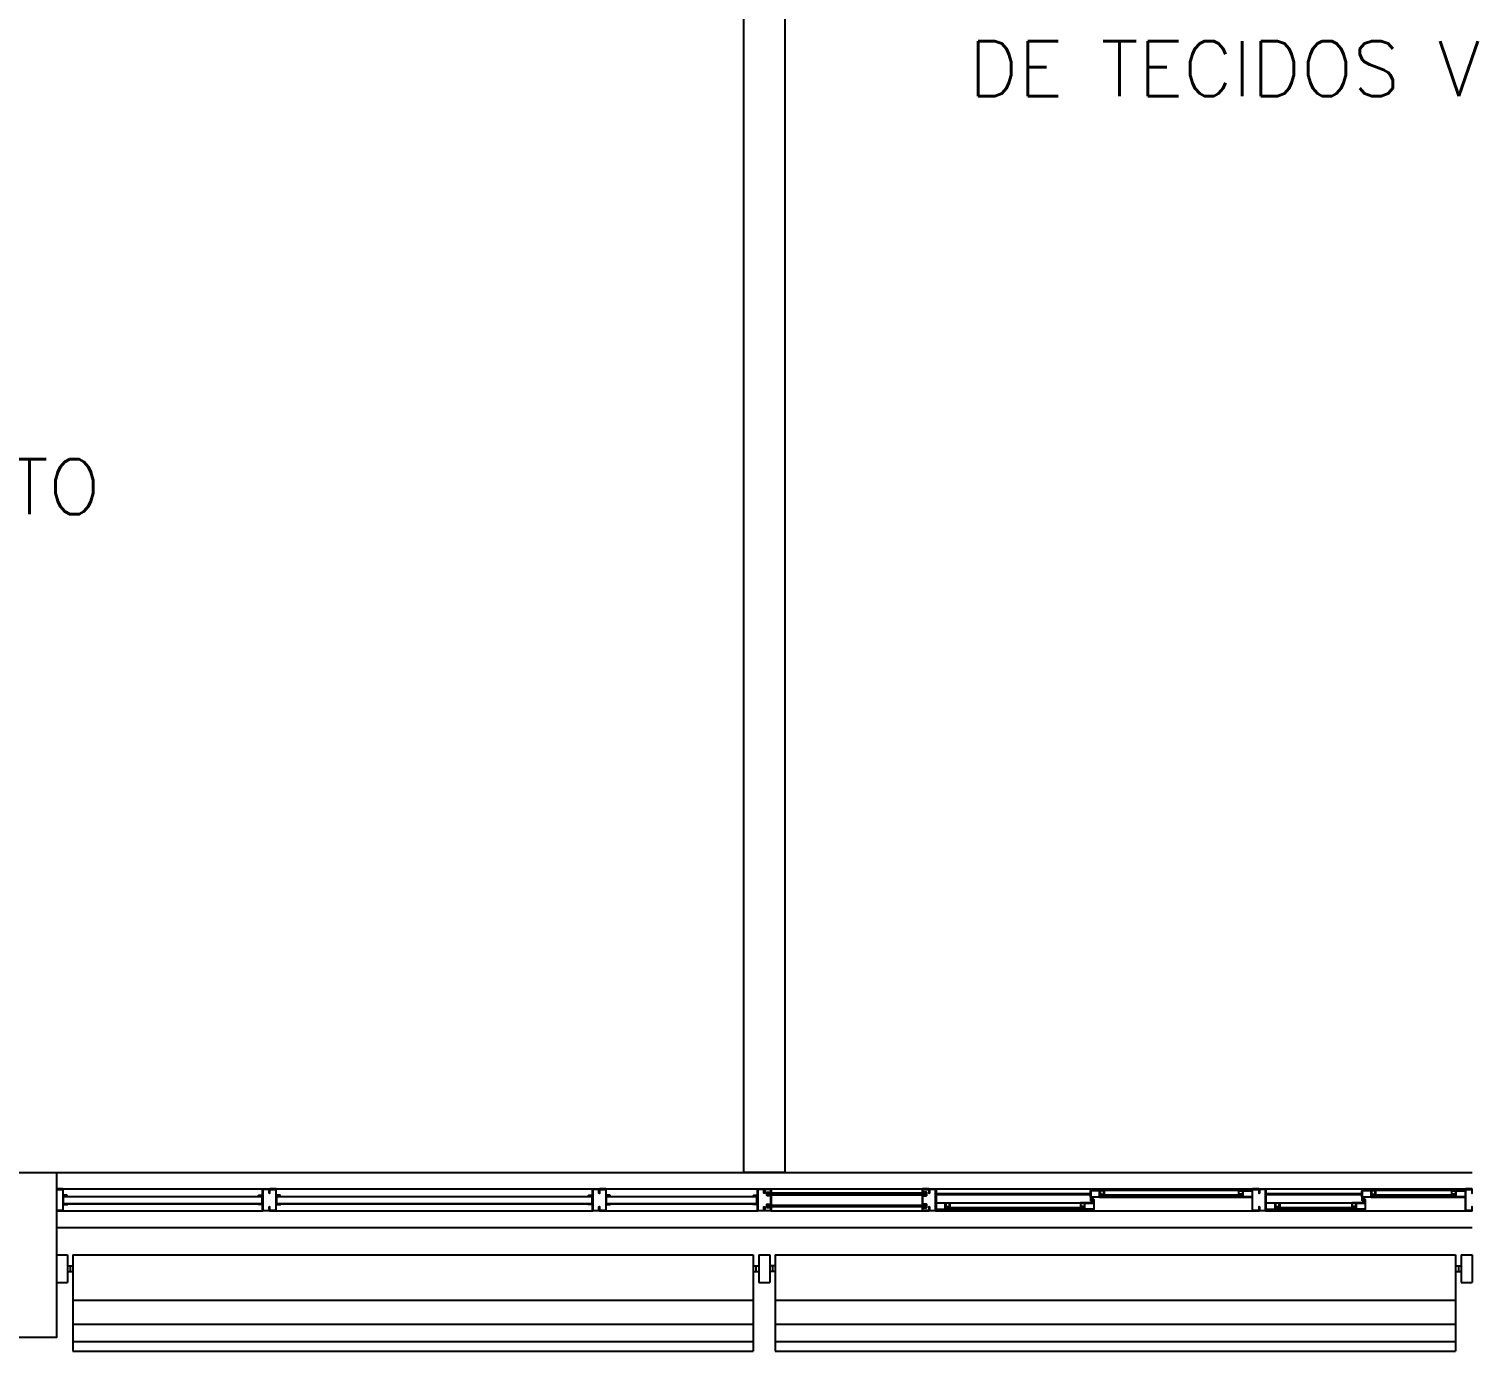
# Model space of a CAD drawing. Header units: millimetres. Extents: x 1887 to 2405, y 1100 to 1335.
# Drawn here: x 2149.51 to 2154.76, y 1164.95 to 1169.76 of the extents above; entities that cross this region are included whole.
import ezdxf

# ---------------------------------------------------------------- set-up
doc = ezdxf.new("R2010")
doc.units = ezdxf.units.MM
for name, color, linetype in [('AR-ALV', 2, 'Continuous'), ('AR-BRISES', 1, 'Continuous'), ('AR-ESQ', 1, 'Continuous'), ('AR-ESTC', 3, 'Continuous'), ('AR-PEITORIL', 1, 'Continuous'), ('BR-LINHAS', 1, 'Continuous'), ('BR-MONTANTE', 242, 'Continuous'), ('BR-PAINEL', 1, 'Continuous'), ('BR-SUPORTE', 1, 'Continuous'), ('DT-ESQ-BAGUETE-C', 2, 'Continuous'), ('DT-ESQ-BAGUETE-V', 1, 'Continuous'), ('DT-ESQ-CHAPA DOBRADA-V', 1, 'Continuous'), ('DT-ESQ-MARCO-V', 1, 'Continuous'), ('DT-ESQ-PERFIL CADEIRA-C', 2, 'Continuous'), ('DT-ESQ-PERFIL CADEIRA-V', 1, 'Continuous'), ('DT-ESQ-PERFIL U SIMPLES-C', 2, 'Continuous'), ('DT-ESQ-PERFIL U-C', 2, 'Continuous'), ('DT-ESQ-PERFIL U-V', 1, 'Continuous'), ('DT-ESQ-VENEZIANA-C', 2, 'Continuous'), ('DT-ESQ-VENEZIANA-V', 2, 'Continuous'), ('DT-ESQ-VIDRO-C', 2, 'Continuous'), ('DT-ESQ-VIDRO-V', 2, 'Continuous'), ('TEXTO', 2, 'Continuous')]:
    doc.layers.add(name, color=color, linetype=linetype)
doc.styles.add('UNB-100', font='simplex.shx', dxfattribs={"height": 0.2})

# ---------------------------------------------------------------- blocks, each defined once
blk = doc.blocks.new('EF46-P')
at = {"layer": 'DT-ESQ-BAGUETE-C', "ltscale": 0.1}
for points in [[(3.81, -0.08), (3.7965, -0.08), (3.7965, -0.0785), (3.8095, -0.0785, 0.414214), (3.81, -0.078), (3.81, -0.067, 0.414214), (3.8095, -0.0665), (3.7965, -0.0665), (3.7965, -0.065), (3.81, -0.065, -0.414214), (3.8115, -0.0665), (3.8115, -0.0785, -0.414214)], [(4.3015, -0.08), (4.315, -0.08), (4.315, -0.0785), (4.302, -0.0785, -0.414214), (4.3015, -0.078), (4.3015, -0.067, -0.414214), (4.302, -0.0665), (4.315, -0.0665), (4.315, -0.065), (4.3015, -0.065, 0.414214), (4.3, -0.0665), (4.3, -0.0785, 0.414214)], [(4.7975, -0.08), (4.784, -0.08), (4.784, -0.0785), (4.797, -0.0785, 0.414214), (4.7975, -0.078), (4.7975, -0.067, 0.414214), (4.797, -0.0665), (4.784, -0.0665), (4.784, -0.065), (4.7975, -0.065, -0.414214), (4.799, -0.0665), (4.799, -0.0785, -0.414214)], [(5.0765, -0.08), (5.09, -0.08), (5.09, -0.0785), (5.077, -0.0785, -0.414214), (5.0765, -0.078), (5.0765, -0.067, -0.414214), (5.077, -0.0665), (5.09, -0.0665), (5.09, -0.065), (5.0765, -0.065, 0.414214), (5.075, -0.0665), (5.075, -0.0785, 0.414214)], [(3.2485, -0.125), (3.235, -0.125), (3.235, -0.1235), (3.248, -0.1235, 0.414214), (3.2485, -0.123), (3.2485, -0.112, 0.414214), (3.248, -0.1115), (3.235, -0.1115), (3.235, -0.11), (3.2485, -0.11, -0.414214), (3.25, -0.1115), (3.25, -0.1235, -0.414214)], [(3.7265, -0.125), (3.74, -0.125), (3.74, -0.1235), (3.727, -0.1235, -0.414214), (3.7265, -0.123), (3.7265, -0.112, -0.414214), (3.727, -0.1115), (3.74, -0.1115), (3.74, -0.11), (3.7265, -0.11, 0.414214), (3.725, -0.1115), (3.725, -0.1235, 0.414214)], [(4.4485, -0.125), (4.435, -0.125), (4.435, -0.1235), (4.448, -0.1235, 0.414214), (4.4485, -0.123), (4.4485, -0.112, 0.414214), (4.448, -0.1115), (4.435, -0.1115), (4.435, -0.11), (4.4485, -0.11, -0.414214), (4.45, -0.1115), (4.45, -0.1235, -0.414214)], [(4.714, -0.125), (4.7275, -0.125), (4.7275, -0.1235), (4.7145, -0.1235, -0.414214), (4.714, -0.123), (4.714, -0.112, -0.414214), (4.7145, -0.1115), (4.7275, -0.1115), (4.7275, -0.11), (4.714, -0.11, 0.414214), (4.7125, -0.1115), (4.7125, -0.1235, 0.414214)]]:
    blk.add_lwpolyline(points, format="xyb", close=True, dxfattribs=at)
at = {"layer": 'DT-ESQ-BAGUETE-V', "ltscale": 0.1}
for p, q in [((3.81, -0.065), (4.3015, -0.065)), ((4.7975, -0.065), (5.0765, -0.065)), ((3.2485, -0.11), (3.7265, -0.11)), ((4.4485, -0.11), (4.714, -0.11))]:
    blk.add_line(p, q, dxfattribs=at)
at = {"layer": 'DT-ESQ-CHAPA DOBRADA-V', "ltscale": 0.1}
for p, q in [((3.2, -0.077), (3.7615, -0.077)), ((3.2, -0.08), (3.7615, -0.08)), ((4.4, -0.077), (4.749, -0.077)), ((4.4, -0.08), (4.749, -0.08))]:
    blk.add_line(p, q, dxfattribs=at)
at = {"layer": 'DT-ESQ-MARCO-V', "ltscale": 0.1}
for p, q in [((0.0235, -0.06), (0.7515, -0.06)), ((0.7985, -0.06), (1.9515, -0.06)), ((1.9985, -0.06), (2.5515, -0.06)), ((2.5985, -0.06), (3.1515, -0.06)), ((0.0235, -0.14), (0.7515, -0.14)), ((0.7985, -0.14), (1.9515, -0.14)), ((1.9985, -0.14), (2.5515, -0.14)), ((2.5985, -0.14), (3.1515, -0.14))]:
    blk.add_line(p, q, dxfattribs=at)
at = {"layer": 'DT-ESQ-PERFIL CADEIRA-C', "ltscale": 0.1}
for p, q in [((3.7635, -0.0885), (3.81, -0.0885)), ((4.35, -0.0885), (4.3015, -0.0885)), ((4.751, -0.0885), (4.7975, -0.0885)), ((5.125, -0.0885), (5.0765, -0.0885)), ((3.2, -0.1335), (3.2485, -0.1335)), ((3.773, -0.1335), (3.7265, -0.1335)), ((4.4, -0.1335), (4.4485, -0.1335)), ((4.7605, -0.1335), (4.714, -0.1335))]:
    blk.add_line(p, q, dxfattribs=at)
for points in [[(3.81, -0.087, -1), (3.81, -0.09), (3.7635, -0.09, -0.414214), (3.7615, -0.088), (3.7615, -0.067, -0.414214), (3.7635, -0.065), (3.795, -0.065, -0.414214), (3.7965, -0.0665), (3.7965, -0.087)], [(3.7965, -0.0885, -0.198913), (3.7954, -0.0881, -0.198913), (3.795, -0.087), (3.795, -0.067, 0.414214), (3.7945, -0.0665), (3.7635, -0.0665, 0.414214), (3.763, -0.067), (3.763, -0.088, 0.414214), (3.7635, -0.0885)], [(4.3015, -0.09), (4.35, -0.09), (4.35, -0.0885), (4.315, -0.0885, 0.198912), (4.3161, -0.0881, 0.198913), (4.3165, -0.087), (4.3165, -0.067, -0.414214), (4.317, -0.0665), (4.35, -0.0665), (4.35, -0.065), (4.3165, -0.065, 0.414214), (4.315, -0.0665), (4.315, -0.0785), (4.315, -0.08), (4.315, -0.087), (4.3015, -0.087, 1)], [(4.7975, -0.087, -1), (4.7975, -0.09), (4.751, -0.09, -0.414214), (4.749, -0.088), (4.749, -0.067, -0.414214), (4.751, -0.065), (4.7825, -0.065, -0.414214), (4.784, -0.0665), (4.784, -0.087)], [(4.784, -0.0885, -0.198913), (4.7829, -0.0881, -0.198913), (4.7825, -0.087), (4.7825, -0.067, 0.414214), (4.782, -0.0665), (4.751, -0.0665, 0.414214), (4.7505, -0.067), (4.7505, -0.088, 0.414214), (4.751, -0.0885)], [(5.0765, -0.09), (5.125, -0.09), (5.125, -0.0885), (5.09, -0.0885, 0.198912), (5.0911, -0.0881, 0.198913), (5.0915, -0.087), (5.0915, -0.067, -0.414214), (5.092, -0.0665), (5.125, -0.0665), (5.125, -0.065), (5.0915, -0.065, 0.414214), (5.09, -0.0665), (5.09, -0.0785), (5.09, -0.08), (5.09, -0.087), (5.0765, -0.087, 1)], [(3.2485, -0.135), (3.2, -0.135), (3.2, -0.1335), (3.235, -0.1335, -0.198912), (3.2339, -0.1331, -0.198913), (3.2335, -0.132), (3.2335, -0.112, 0.414214), (3.233, -0.1115), (3.2, -0.1115), (3.2, -0.11), (3.2335, -0.11, -0.414214), (3.235, -0.1115), (3.235, -0.1235), (3.235, -0.125), (3.235, -0.132), (3.2485, -0.132, -1)], [(3.7265, -0.132, 1), (3.7265, -0.135), (3.773, -0.135, 0.414214), (3.775, -0.133), (3.775, -0.112, 0.414214), (3.773, -0.11), (3.7415, -0.11, 0.414214), (3.74, -0.1115), (3.74, -0.132)], [(3.74, -0.1335, 0.198913), (3.7411, -0.1331, 0.198913), (3.7415, -0.132), (3.7415, -0.112, -0.414214), (3.742, -0.1115), (3.773, -0.1115, -0.414214), (3.7735, -0.112), (3.7735, -0.133, -0.414214), (3.773, -0.1335)], [(4.4485, -0.135), (4.4, -0.135), (4.4, -0.1335), (4.435, -0.1335, -0.198912), (4.4339, -0.1331, -0.198913), (4.4335, -0.132), (4.4335, -0.112, 0.414214), (4.433, -0.1115), (4.4, -0.1115), (4.4, -0.11), (4.4335, -0.11, -0.414214), (4.435, -0.1115), (4.435, -0.1235), (4.435, -0.125), (4.435, -0.132), (4.4485, -0.132, -1)], [(4.714, -0.132, 1), (4.714, -0.135), (4.7605, -0.135, 0.414214), (4.7625, -0.133), (4.7625, -0.112, 0.414214), (4.7605, -0.11), (4.729, -0.11, 0.414214), (4.7275, -0.1115), (4.7275, -0.132)], [(4.7275, -0.1335, 0.198913), (4.7286, -0.1331, 0.198913), (4.729, -0.132), (4.729, -0.112, -0.414214), (4.7295, -0.1115), (4.7605, -0.1115, -0.414214), (4.761, -0.112), (4.761, -0.133, -0.414214), (4.7605, -0.1335)]]:
    blk.add_lwpolyline(points, format="xyb", close=True, dxfattribs=at)
at = {"layer": 'DT-ESQ-PERFIL CADEIRA-V', "ltscale": 0.1}
for p, q in [((3.795, -0.09), (4.3015, -0.09)), ((4.7825, -0.09), (5.0765, -0.09)), ((3.2485, -0.135), (3.7265, -0.135)), ((4.4485, -0.135), (4.714, -0.135))]:
    blk.add_line(p, q, dxfattribs=at)
at = {"layer": 'DT-ESQ-PERFIL U SIMPLES-C', "ltscale": 0.1}
for points in [[(3.7635, -0.102), (3.7715, -0.102), (3.7715, -0.1005), (3.7635, -0.1005, -0.414214), (3.763, -0.1), (3.763, -0.092, -0.414214), (3.7635, -0.0915), (3.7715, -0.0915), (3.7715, -0.09), (3.7635, -0.09, 0.414214), (3.7615, -0.092), (3.7615, -0.1, 0.414214)], [(3.773, -0.098), (3.765, -0.098), (3.765, -0.0995), (3.773, -0.0995, -0.414214), (3.7735, -0.1), (3.7735, -0.108, -0.414214), (3.773, -0.1085), (3.765, -0.1085), (3.765, -0.11), (3.773, -0.11, 0.414214), (3.775, -0.108), (3.775, -0.1, 0.414214)], [(4.751, -0.102), (4.759, -0.102), (4.759, -0.1005), (4.751, -0.1005, -0.414214), (4.7505, -0.1), (4.7505, -0.092, -0.414214), (4.751, -0.0915), (4.759, -0.0915), (4.759, -0.09), (4.751, -0.09, 0.414214), (4.749, -0.092), (4.749, -0.1, 0.414214)], [(4.7605, -0.098), (4.7525, -0.098), (4.7525, -0.0995), (4.7605, -0.0995, -0.414214), (4.761, -0.1), (4.761, -0.108, -0.414214), (4.7605, -0.1085), (4.7525, -0.1085), (4.7525, -0.11), (4.7605, -0.11, 0.414214), (4.7625, -0.108), (4.7625, -0.1, 0.414214)]]:
    blk.add_lwpolyline(points, format="xyb", close=True, dxfattribs=at)
at = {"layer": 'DT-ESQ-PERFIL U-C', "ltscale": 0.1}
for points in [[(0.025, -0.1234), (0.025, -0.086), (0.0385, -0.086, 1), (0.0385, -0.083), (0.025, -0.083), (0.025, -0.0615, 0.414214), (0.0235, -0.06), (0.0015, -0.06, 0.414214), (0, -0.0615), (0, -0.075), (0.0015, -0.075), (0.0015, -0.0615), (0.0235, -0.0615), (0.0235, -0.083, 0.414214), (0.025, -0.0845, 0.414214), (0.0235, -0.086), (0.0235, -0.1234), (0.0235, -0.1385), (0.0015, -0.1385), (0.0015, -0.125), (0, -0.125), (0, -0.1385, 0.414214), (0.0015, -0.14), (0.0235, -0.14, 0.414214), (0.025, -0.1385)], [(0.04, -0.086), (0.0265, -0.086, 0.414214), (0.025, -0.0875), (0.025, -0.1145, 0.414214), (0.0265, -0.116), (0.04, -0.116), (0.04, -0.1145), (0.0265, -0.1145), (0.0265, -0.0875), (0.04, -0.0875)], [(0.75, -0.1234), (0.75, -0.086), (0.7365, -0.086, -1), (0.7365, -0.083), (0.75, -0.083), (0.75, -0.0615, -0.414214), (0.7515, -0.06), (0.7735, -0.06, -0.414214), (0.775, -0.0615), (0.775, -0.075), (0.7735, -0.075), (0.7735, -0.0615), (0.7515, -0.0615), (0.7515, -0.083, -0.414214), (0.75, -0.0845, -0.414214), (0.7515, -0.086), (0.7515, -0.1234), (0.7515, -0.1385), (0.7735, -0.1385), (0.7735, -0.125), (0.775, -0.125), (0.775, -0.1385, -0.414214), (0.7735, -0.14), (0.7515, -0.14, -0.414214), (0.75, -0.1385)], [(0.735, -0.086), (0.7485, -0.086, -0.414214), (0.75, -0.0875), (0.75, -0.1145, -0.414214), (0.7485, -0.116), (0.735, -0.116), (0.735, -0.1145), (0.7485, -0.1145), (0.7485, -0.0875), (0.735, -0.0875)], [(0.8, -0.1234), (0.8, -0.086), (0.8135, -0.086, 1), (0.8135, -0.083), (0.8, -0.083), (0.8, -0.0615, 0.414214), (0.7985, -0.06), (0.7765, -0.06, 0.414214), (0.775, -0.0615), (0.775, -0.075), (0.7765, -0.075), (0.7765, -0.0615), (0.7985, -0.0615), (0.7985, -0.083, 0.414214), (0.8, -0.0845, 0.414214), (0.7985, -0.086), (0.7985, -0.1234), (0.7985, -0.1385), (0.7765, -0.1385), (0.7765, -0.125), (0.775, -0.125), (0.775, -0.1385, 0.414214), (0.7765, -0.14), (0.7985, -0.14, 0.414214), (0.8, -0.1385)], [(0.815, -0.086), (0.8015, -0.086, 0.414214), (0.8, -0.0875), (0.8, -0.1145, 0.414214), (0.8015, -0.116), (0.815, -0.116), (0.815, -0.1145), (0.8015, -0.1145), (0.8015, -0.0875), (0.815, -0.0875)], [(1.95, -0.1234), (1.95, -0.086), (1.9365, -0.086, -1), (1.9365, -0.083), (1.95, -0.083), (1.95, -0.0615, -0.414214), (1.9515, -0.06), (1.9735, -0.06, -0.414214), (1.975, -0.0615), (1.975, -0.075), (1.9735, -0.075), (1.9735, -0.0615), (1.9515, -0.0615), (1.9515, -0.083, -0.414214), (1.95, -0.0845, -0.414214), (1.9515, -0.086), (1.9515, -0.1234), (1.9515, -0.1385), (1.9735, -0.1385), (1.9735, -0.125), (1.975, -0.125), (1.975, -0.1385, -0.414214), (1.9735, -0.14), (1.9515, -0.14, -0.414214), (1.95, -0.1385)], [(1.935, -0.086), (1.9485, -0.086, -0.414214), (1.95, -0.0875), (1.95, -0.1145, -0.414214), (1.9485, -0.116), (1.935, -0.116), (1.935, -0.1145), (1.9485, -0.1145), (1.9485, -0.0875), (1.935, -0.0875)], [(2, -0.1234), (2, -0.086), (2.0135, -0.086, 1), (2.0135, -0.083), (2, -0.083), (2, -0.0615, 0.414214), (1.9985, -0.06), (1.9765, -0.06, 0.414214), (1.975, -0.0615), (1.975, -0.075), (1.9765, -0.075), (1.9765, -0.0615), (1.9985, -0.0615), (1.9985, -0.083, 0.414214), (2, -0.0845, 0.414214), (1.9985, -0.086), (1.9985, -0.1234), (1.9985, -0.1385), (1.9765, -0.1385), (1.9765, -0.125), (1.975, -0.125), (1.975, -0.1385, 0.414214), (1.9765, -0.14), (1.9985, -0.14, 0.414214), (2, -0.1385)], [(2.015, -0.086), (2.0015, -0.086, 0.414214), (2, -0.0875), (2, -0.1145, 0.414214), (2.0015, -0.116), (2.015, -0.116), (2.015, -0.1145), (2.0015, -0.1145), (2.0015, -0.0875), (2.015, -0.0875)], [(2.55, -0.1234), (2.55, -0.086), (2.5365, -0.086, -1), (2.5365, -0.083), (2.55, -0.083), (2.55, -0.0615, -0.414214), (2.5515, -0.06), (2.5735, -0.06, -0.414214), (2.575, -0.0615), (2.575, -0.075), (2.5735, -0.075), (2.5735, -0.0615), (2.5515, -0.0615), (2.5515, -0.083, -0.414214), (2.55, -0.0845, -0.414214), (2.5515, -0.086), (2.5515, -0.1234), (2.5515, -0.1385), (2.5735, -0.1385), (2.5735, -0.125), (2.575, -0.125), (2.575, -0.1385, -0.414214), (2.5735, -0.14), (2.5515, -0.14, -0.414214), (2.55, -0.1385)], [(2.535, -0.086), (2.5485, -0.086, -0.414214), (2.55, -0.0875), (2.55, -0.1145, -0.414214), (2.5485, -0.116), (2.535, -0.116), (2.535, -0.1145), (2.5485, -0.1145), (2.5485, -0.0875), (2.535, -0.0875)], [(2.6, -0.1285), (2.6, -0.1385, -0.414214), (2.5985, -0.14), (2.5765, -0.14, -0.414214), (2.575, -0.1385), (2.575, -0.125), (2.5765, -0.125), (2.5765, -0.138, 0.414214), (2.577, -0.1385), (2.598, -0.1385, 0.414214), (2.5985, -0.138), (2.5985, -0.1285), (2.5855, -0.1285, -0.414214), (2.584, -0.127), (2.584, -0.117, -0.414214), (2.5855, -0.1155), (2.5985, -0.1155), (2.5985, -0.0845), (2.5855, -0.0845, -0.414214), (2.584, -0.083), (2.584, -0.073, -0.414214), (2.5855, -0.0715), (2.5985, -0.0715), (2.5985, -0.062, 0.414214), (2.598, -0.0615), (2.577, -0.0615, 0.414214), (2.5765, -0.062), (2.5765, -0.075), (2.575, -0.075), (2.575, -0.0615, -0.414214), (2.5765, -0.06), (2.5985, -0.06, -0.414214), (2.6, -0.0615), (2.6, -0.0715, -0.414214), (2.5985, -0.073), (2.5855, -0.073), (2.5855, -0.083), (2.5985, -0.083), (2.5985, -0.083, -0.414214), (2.6, -0.0845), (2.6, -0.1155, -0.414214), (2.5985, -0.117), (2.5985, -0.117), (2.5855, -0.117), (2.5855, -0.127), (2.5985, -0.127, -0.414214)], [(3.15, -0.1285), (3.15, -0.1385, 0.414214), (3.1515, -0.14), (3.1735, -0.14, 0.414214), (3.175, -0.1385), (3.175, -0.125), (3.1735, -0.125), (3.1735, -0.138, -0.414214), (3.173, -0.1385), (3.152, -0.1385, -0.414214), (3.1515, -0.138), (3.1515, -0.1285), (3.1645, -0.1285, 0.414214), (3.166, -0.127), (3.166, -0.117, 0.414214), (3.1645, -0.1155), (3.1515, -0.1155), (3.1515, -0.0845), (3.1645, -0.0845, 0.414214), (3.166, -0.083), (3.166, -0.073, 0.414214), (3.1645, -0.0715), (3.1515, -0.0715), (3.1515, -0.062, -0.414214), (3.152, -0.0615), (3.173, -0.0615, -0.414214), (3.1735, -0.062), (3.1735, -0.075), (3.175, -0.075), (3.175, -0.0615, 0.414214), (3.1735, -0.06), (3.1515, -0.06, 0.414214), (3.15, -0.0615), (3.15, -0.0715, 0.414214), (3.1515, -0.073), (3.1645, -0.073), (3.1645, -0.083), (3.1515, -0.083), (3.1515, -0.083, 0.414214), (3.15, -0.0845), (3.15, -0.1155, 0.414214), (3.1515, -0.117), (3.1515, -0.117), (3.1645, -0.117), (3.1645, -0.127), (3.1515, -0.127, 0.414214)], [(3.175, -0.0615, -0.414214), (3.1765, -0.06), (3.1985, -0.06, -0.414214), (3.2, -0.0615), (3.2, -0.1385, -0.414214), (3.1985, -0.14), (3.1765, -0.14, -0.414214), (3.175, -0.1385), (3.175, -0.125), (3.1765, -0.125), (3.1765, -0.138, 0.414214), (3.177, -0.1385), (3.198, -0.1385, 0.414214), (3.1985, -0.138), (3.1985, -0.062, 0.414214), (3.198, -0.0615), (3.177, -0.0615, 0.414214), (3.1765, -0.062), (3.1765, -0.075), (3.175, -0.075)], [(4.375, -0.0615, 0.414214), (4.3735, -0.06), (4.3515, -0.06, 0.414214), (4.35, -0.0615), (4.35, -0.1385, 0.414214), (4.3515, -0.14), (4.3735, -0.14, 0.414214), (4.375, -0.1385), (4.375, -0.125), (4.3735, -0.125), (4.3735, -0.138, -0.414214), (4.373, -0.1385), (4.352, -0.1385, -0.414214), (4.3515, -0.138), (4.3515, -0.062, -0.414214), (4.352, -0.0615), (4.373, -0.0615, -0.414214), (4.3735, -0.062), (4.3735, -0.075), (4.375, -0.075)], [(4.375, -0.0615, -0.414214), (4.3765, -0.06), (4.3985, -0.06, -0.414214), (4.4, -0.0615), (4.4, -0.1385, -0.414214), (4.3985, -0.14), (4.3765, -0.14, -0.414214), (4.375, -0.1385), (4.375, -0.125), (4.3765, -0.125), (4.3765, -0.138, 0.414214), (4.377, -0.1385), (4.398, -0.1385, 0.414214), (4.3985, -0.138), (4.3985, -0.062, 0.414214), (4.398, -0.0615), (4.377, -0.0615, 0.414214), (4.3765, -0.062), (4.3765, -0.075), (4.375, -0.075)], [(5.15, -0.0615, 0.414214), (5.1485, -0.06), (5.1265, -0.06, 0.414214), (5.125, -0.0615), (5.125, -0.1385, 0.414214), (5.1265, -0.14), (5.1485, -0.14, 0.414214), (5.15, -0.1385), (5.15, -0.125), (5.1485, -0.125), (5.1485, -0.138, -0.414214), (5.148, -0.1385), (5.127, -0.1385, -0.414214), (5.1265, -0.138), (5.1265, -0.062, -0.414214), (5.127, -0.0615), (5.148, -0.0615, -0.414214), (5.1485, -0.062), (5.1485, -0.075), (5.15, -0.075)]]:
    blk.add_lwpolyline(points, format="xyb", close=True, dxfattribs=at)
for points in [[(0.025, -0.0845), (0.0385, -0.0845)], [(0.75, -0.0845), (0.7365, -0.0845)], [(0.8, -0.0845), (0.8135, -0.0845)], [(1.95, -0.0845), (1.9365, -0.0845)], [(2, -0.0845), (2.0135, -0.0845)], [(2.55, -0.0845), (2.5365, -0.0845)]]:
    blk.add_lwpolyline(points, dxfattribs=at)
at = {"layer": 'DT-ESQ-PERFIL U-V', "ltscale": 0.1}
for p, q in [((3.1985, -0.06), (4.3515, -0.06)), ((4.3985, -0.06), (5.1265, -0.06)), ((3.1985, -0.14), (4.3515, -0.14)), ((4.3985, -0.14), (5.1265, -0.14))]:
    blk.add_line(p, q, dxfattribs=at)
at = {"layer": 'DT-ESQ-VENEZIANA-C', "ltscale": 0.1}
for p, q in [((0.0265, -0.113), (0.7485, -0.113)), ((0.8015, -0.113), (1.9485, -0.113)), ((2.0015, -0.113), (2.5485, -0.113))]:
    blk.add_line(p, q, dxfattribs=at)
at = {"layer": 'DT-ESQ-VENEZIANA-C', "color": 2, "ltscale": 0.1}
for p, q in [((0.0265, -0.1145), (0.7485, -0.1145)), ((0.8015, -0.1145), (1.9485, -0.1145)), ((2.0015, -0.1145), (2.5485, -0.1145))]:
    blk.add_line(p, q, dxfattribs=at)
at = {"layer": 'DT-ESQ-VENEZIANA-V', "color": 2, "ltscale": 0.1}
for p, q in [((0.0265, -0.0875), (0.7485, -0.0875)), ((0.8015, -0.0875), (1.9485, -0.0875)), ((2.0015, -0.0875), (2.5485, -0.0875))]:
    blk.add_line(p, q, dxfattribs=at)
at = {"layer": 'DT-ESQ-VIDRO-C', "ltscale": 0.1}
for points in [[(3.1625, -0.081), (3.1625, -0.075), (2.5875, -0.075), (2.5875, -0.081)], [(4.3125, -0.085), (4.3125, -0.082), (3.799, -0.082), (3.799, -0.085)], [(5.0875, -0.085), (5.0875, -0.082), (4.7865, -0.082), (4.7865, -0.085)], [(3.238, -0.13), (3.238, -0.127), (3.737, -0.127), (3.737, -0.13)], [(4.438, -0.13), (4.438, -0.127), (4.7245, -0.127), (4.7245, -0.13)]]:
    blk.add_lwpolyline(points, close=True, dxfattribs=at)
at = {"layer": 'DT-ESQ-VIDRO-V', "ltscale": 0.1}
blk.add_lwpolyline([(3.1625, -0.119), (3.1625, -0.125), (2.5875, -0.125), (2.5875, -0.119)], close=True, dxfattribs=at)
blk = doc.blocks.new('BR-MODULO1')
at = {"layer": 'BR-LINHAS'}
for p, q in [((0.06, -0.2648), (2.535, -0.2648)), ((2.615, -0.2648), (5.09, -0.2648)), ((0.06, -0.3524), (2.535, -0.3524)), ((2.615, -0.3524), (5.09, -0.3524)), ((0.06, -0.4147), (2.535, -0.4147)), ((2.615, -0.4147), (5.09, -0.4147))]:
    blk.add_line(p, q, dxfattribs=at)
at = {"layer": 'BR-MONTANTE'}
for p, q in [((0, -0.1), (0, -0.2)), ((0, -0.1), (0.04, -0.1)), ((0.04, -0.1), (0.04, -0.2)), ((2.5547, -0.1), (2.5947, -0.1)), ((2.5547, -0.1), (2.5547, -0.2)), ((2.5947, -0.1), (2.5947, -0.2)), ((5.11, -0.1), (5.11, -0.2)), ((5.11, -0.1), (5.15, -0.1)), ((5.15, -0.1), (5.15, -0.2)), ((0, -0.2), (0.04, -0.2)), ((2.5547, -0.2), (2.5947, -0.2)), ((5.11, -0.2), (5.15, -0.2))]:
    blk.add_line(p, q, dxfattribs=at)
at = {"layer": 'BR-PAINEL'}
for p, q in [((0.06, -0.1), (2.535, -0.1)), ((0.06, -0.1), (0.06, -0.45)), ((2.535, -0.1), (2.535, -0.45)), ((2.615, -0.1), (2.615, -0.45)), ((2.615, -0.1), (5.09, -0.1)), ((5.09, -0.1), (5.09, -0.45)), ((0.06, -0.45), (2.535, -0.45)), ((2.615, -0.45), (5.09, -0.45))]:
    blk.add_line(p, q, dxfattribs=at)
at = {"layer": 'BR-SUPORTE'}
for p, q in [((0.04, -0.14), (0.06, -0.14)), ((0.05, -0.14), (0.05, -0.16)), ((2.5347, -0.14), (2.5547, -0.14)), ((2.5447, -0.14), (2.5447, -0.16)), ((2.6147, -0.14), (2.5947, -0.14)), ((2.6047, -0.14), (2.6047, -0.16)), ((5.09, -0.14), (5.11, -0.14)), ((5.1, -0.14), (5.1, -0.16)), ((0.04, -0.16), (0.06, -0.16)), ((2.5347, -0.16), (2.5547, -0.16)), ((2.6147, -0.16), (2.5947, -0.16)), ((5.09, -0.16), (5.11, -0.16))]:
    blk.add_line(p, q, dxfattribs=at)

msp = doc.modelspace()

# ---------------------------------------------------------------- linework, layer by layer
at = {"layer": 'AR-ALV'}
for p, q in [((2152.2597, 1172.9735), (2152.2597, 1165.5985)), ((2152.1097, 1171.4485), (2152.1097, 1165.5985)), ((2152.2597, 1165.5985), (2152.1097, 1165.5985))]:
    msp.add_line(p, q, dxfattribs=at)
at = {"layer": 'AR-ESTC'}
msp.add_lwpolyline([(2149.4097, 1165.5985), (2149.6097, 1165.5985), (2149.6097, 1164.9985), (2149.4097, 1164.9985)], close=True, dxfattribs=at)
at = {"layer": 'AR-PEITORIL'}
for p, q in [((2149.6097, 1165.5985), (2154.7597, 1165.5985)), ((2149.6097, 1165.3985), (2154.7597, 1165.3985))]:
    msp.add_line(p, q, dxfattribs=at)

# ---------------------------------------------------------------- block references
at = {"layer": 'AR-BRISES'}
msp.add_blockref('BR-MODULO1', (2149.6097, 1165.3985), dxfattribs=at)
at = {"layer": 'AR-ESQ'}
msp.add_blockref('EF46-P', (2149.6097, 1165.5985), dxfattribs=at)

# ---------------------------------------------------------------- texts
at = {"layer": 'TEXTO', "style": 'UNB-100'}
for s, p in [('DE TECIDOS VEGETAIS', (2152.9287, 1169.5147)), ('CRESCIMENTO', (2147.9439, 1167.9934))]:
    msp.add_text(s, height=0.2, dxfattribs=at).set_placement(p)

doc.saveas('drawing.dxf')
